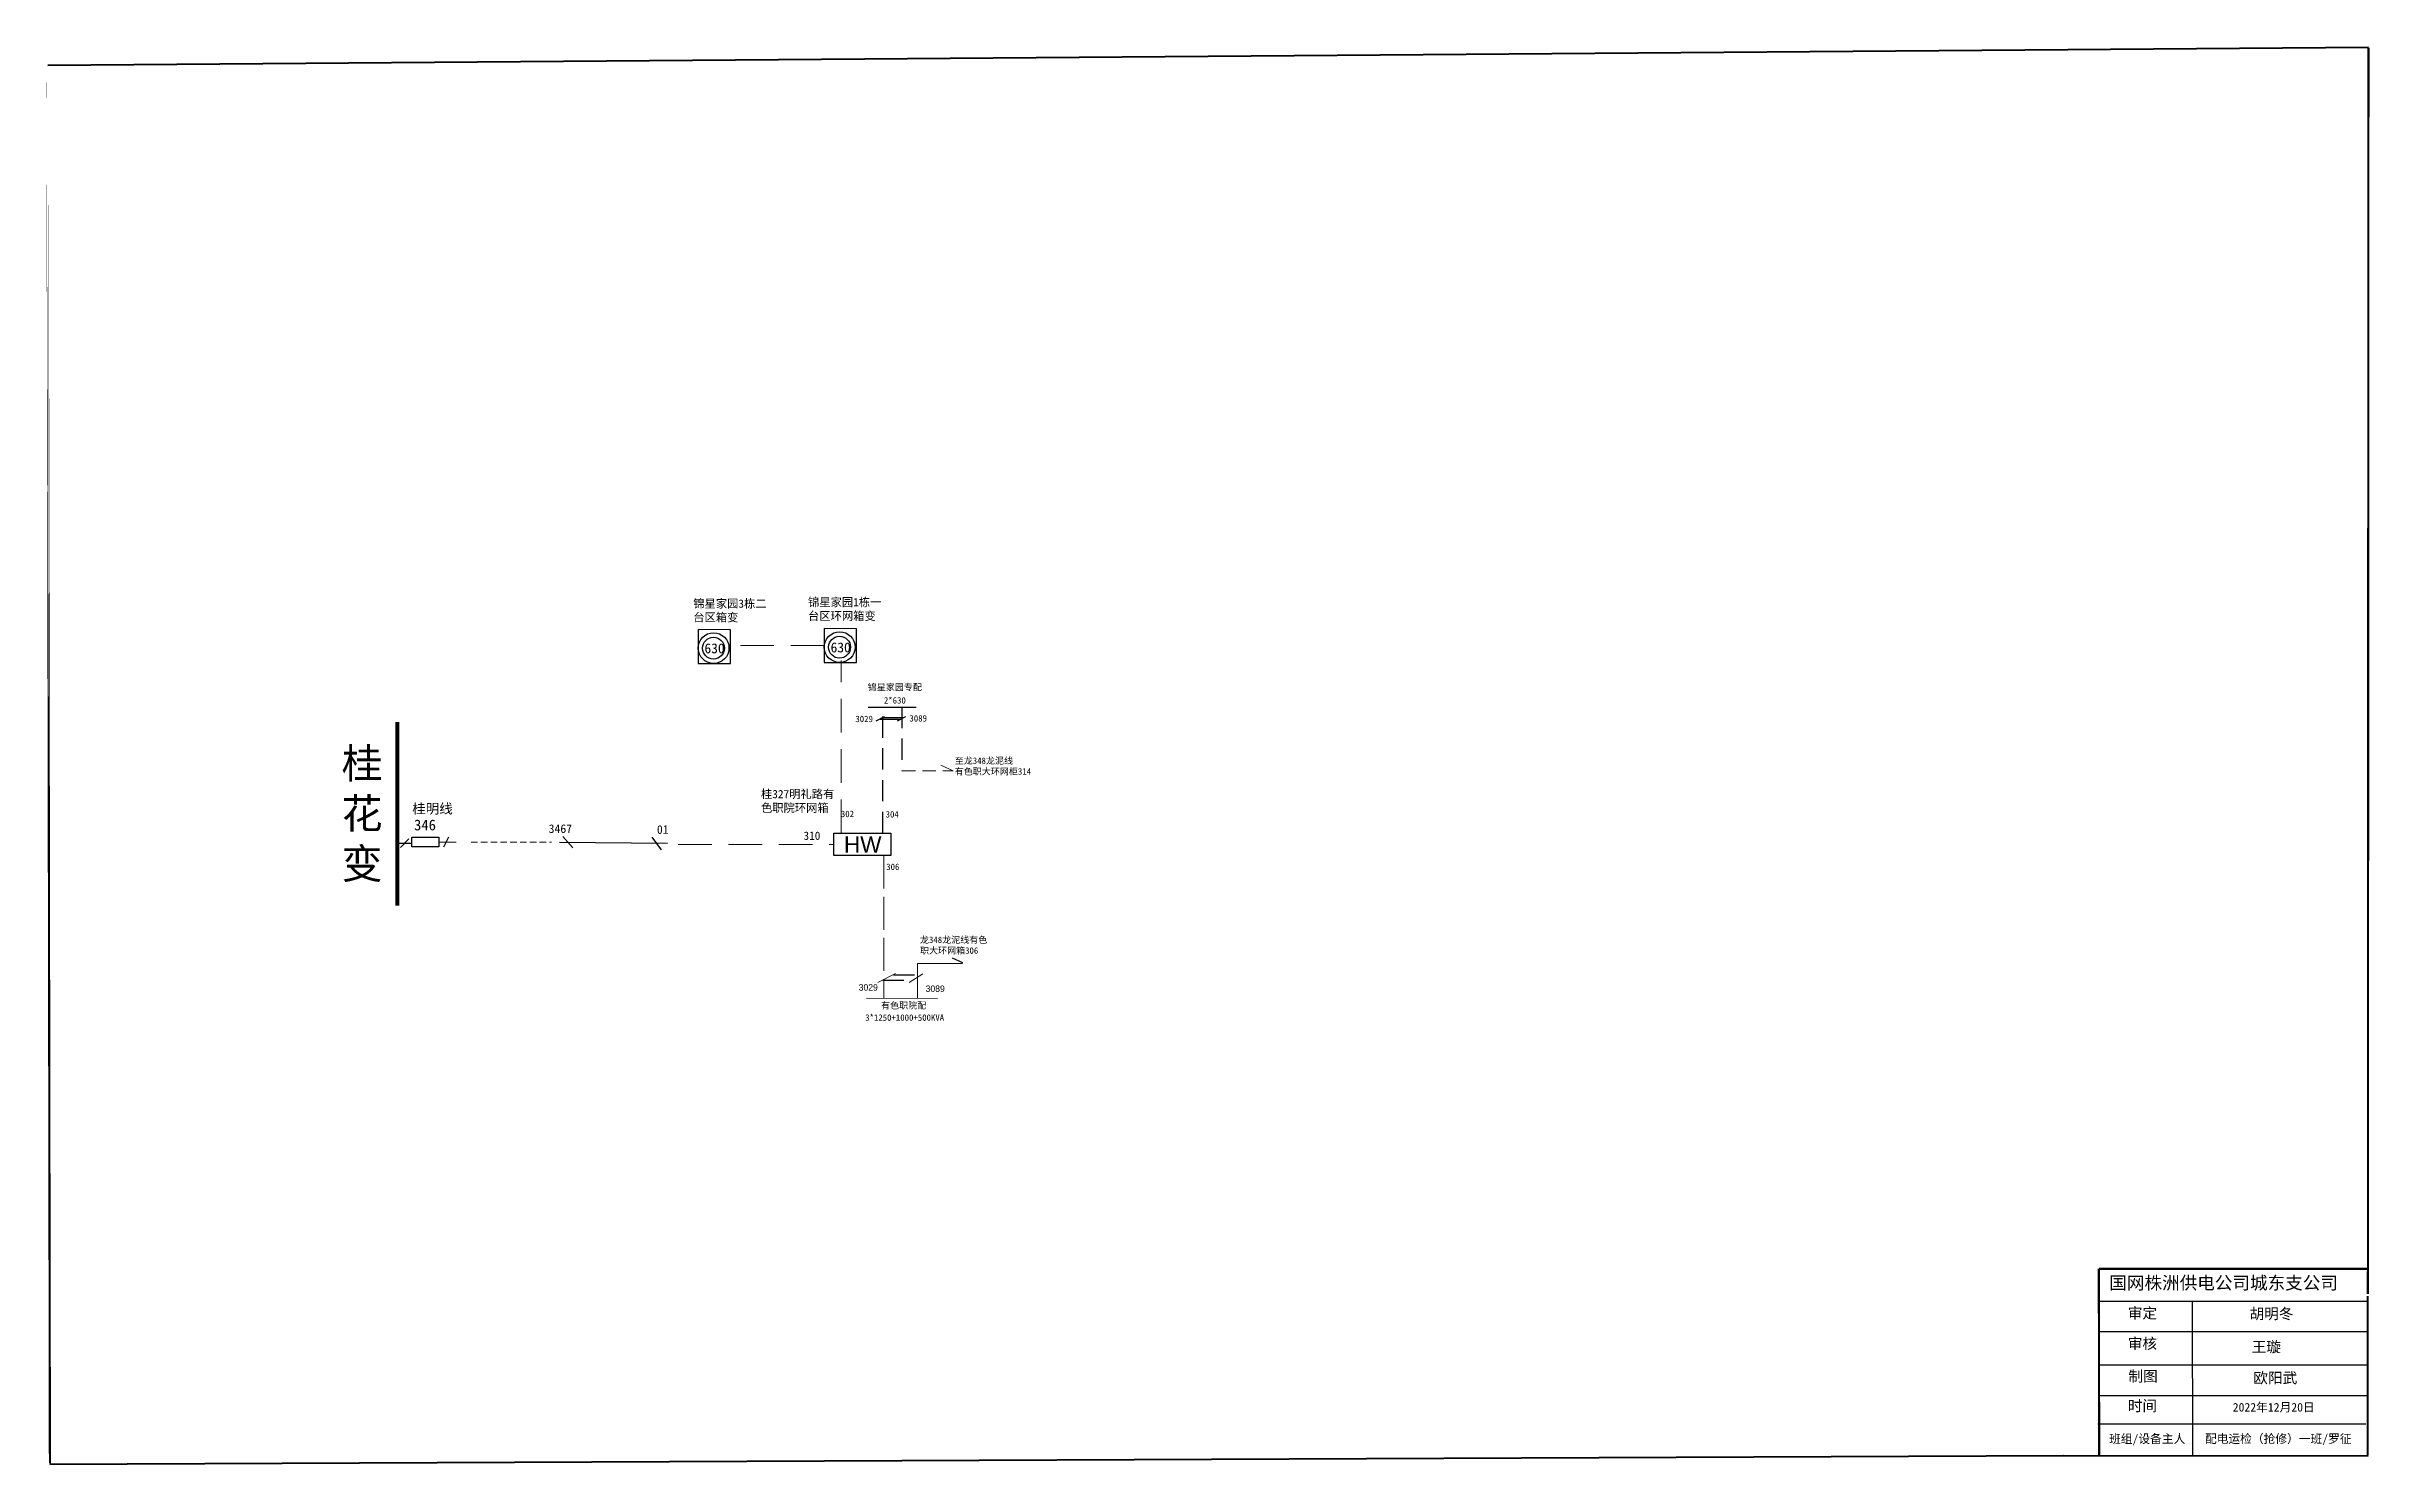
# Model space of a CAD drawing. Extents: x 408 to 948, y 35 to 365.
import ezdxf

# ---------------------------------------------------------------- set-up
doc = ezdxf.new("R2010")
doc.units = 0
doc.header["$LTSCALE"] = 0.774411
doc.linetypes.add('ACAD_ISO02W100', pattern=[15, 12, -3])
doc.linetypes.add('DASHED2', pattern=[9.525, 6.35, -3.175])
doc.layers.get('0').update_dxf_attribs({"linetype": 'CONTINUOUS'})
doc.layers.add('0-RefEdit0', color=7, linetype='CONTINUOUS')
doc.layers.add('MiniCADViewLayer', color=7, linetype='CONTINUOUS')
doc.styles.add('hztxt_txtstyle_0.00_0_0', font='', dxfattribs={"bigfont": 'hztxt.shx'})
doc.styles.add('SimSun_txtstyle_1.92_0_0', font='', dxfattribs={"height": 1.92375})
doc.styles.add('SimSun_txtstyle_2.00_0_0', font='simsun.ttc', dxfattribs={"height": 2})
doc.styles.add('SimSun_txtstyle_2.30_0_0', font='simsun.ttc', dxfattribs={"height": 2.3})
doc.styles.add('SimSun_txtstyle_2.50_0_0', font='', dxfattribs={"height": 2.5})
doc.styles.get("Standard").update_dxf_attribs({"font": '', "height": 2.5})
doc.styles.add('字体', font='', dxfattribs={"height": 2.5})
doc.styles.add('宋体_txtstyle_1.50_0_0', font='SIMSUN.TTC', dxfattribs={"height": 1.5})
doc.styles.add('宋体_txtstyle_150.00_0_0150', font='SIMSUN.TTC', dxfattribs={"height": 150})
doc.styles.add('宋体_txtstyle_2.00_0_0', font='', dxfattribs={"height": 2})
doc.styles.add('宋体_txtstyle_2.50_0_0', font='SIMSUN.TTC', dxfattribs={"height": 2.5})
doc.styles.add('宋体_txtstyle_200.00_0_0200', font='', dxfattribs={"height": 200})
doc.styles.get('hztxt_txtstyle_0.00_0_0').set_extended_font_data('hztxt')
doc.styles.get('SimSun_txtstyle_1.92_0_0').set_extended_font_data('SimSun')
doc.styles.get('SimSun_txtstyle_2.50_0_0').set_extended_font_data('SimSun')
doc.styles.get('Standard').set_extended_font_data('SimSun')
doc.styles.get('字体').set_extended_font_data('SimSun')
doc.styles.get('宋体_txtstyle_2.00_0_0').set_extended_font_data('宋体')
doc.styles.get('宋体_txtstyle_200.00_0_0200').set_extended_font_data('宋体')

msp = doc.modelspace()

# ---------------------------------------------------------------- linework, layer by layer
at = {"color": 0, "linetype": 'Continuous', "lineweight": 40}
for p, q in [((948.11, 364.6), (408.24, 360.42)), ((877.14, 36.97), (408.68, 34.95))]:
    msp.add_line(p, q, dxfattribs=at)
at = {"color": 7, "linetype": 'DASHED2', "lineweight": 0, "ltscale": 1.587807}
for p, q in [((588.88, 225.48), (567.37, 225.48)), ((592.78, 181.81), (592.78, 222.03)), ((554.88, 179.17), (590.87, 179.17))]:
    msp.add_line(p, q, dxfattribs=at)
msp.add_line((599.06, 211.11, -0.2), (610.28, 211.11, -0.2))
at = {"linetype": 'DASHED2'}
for p, q in [((602.49, 181.89, -0.2), (602.48, 210.92, -0.2)), ((606.94, 211.19, -0.2), (606.94, 196.29, -0.2)), ((600.96, 207.95, -0.2), (602.89, 208.97, -0.2)), ((601.84, 208.36, -0.2), (606.6, 208.36, -0.2)), ((602.37, 208.7, -0.2), (607.12, 208.7, -0.2)), ((605.91, 207.95, -0.2), (607.84, 208.97, -0.2))]:
    msp.add_line(p, q, dxfattribs=at)
at = {"color": 7, "linetype": 'DASHED2', "lineweight": 0, "ltscale": 0.643999}
for p, q in [((606.94, 196.29, -0.2), (618.84, 196.29, -0.2)), ((618.84, 196.29, -0.2), (615.17, 198.03, -0.2))]:
    msp.add_line(p, q, dxfattribs=at)
at = {"linetype": 'ACAD_ISO02W100'}
msp.add_line((492.84, 179.39), (489.75, 179.39), dxfattribs=at)
at = {"linetype": 'Continuous'}
for p, q in [((492.24, 180.47), (490.25, 178.5)), ((501.47, 180.89), (500.27, 178.57)), ((885.41, 72.97), (947.78, 72.97)), ((907.06, 72.96), (907.15, 37.01)), ((885.41, 65.87), (947.78, 65.87)), ((885.41, 58.12), (947.78, 58.12)), ((885.41, 51.01), (947.78, 51.01)), ((885.16, 44.43), (947.53, 44.43))]:
    msp.add_line(p, q, dxfattribs=at)
at = {"color": 7, "linetype": 'DASHED2', "lineweight": 0, "ltscale": 0.816773}
msp.add_line((499.2, 179.75), (504.17, 179.75), dxfattribs=at)
at = {"color": 7, "linetype": 'DASHED2', "lineweight": 0, "ltscale": 0.308823}
msp.add_line((506.7, 179.72), (525.42, 179.72), dxfattribs=at)
at = {"color": 0, "linetype": 'Continuous', "lineweight": -3}
msp.add_line((527.27, 179.75), (552.41, 179.53), dxfattribs=at)
at = {"color": 7, "linetype": 'Continuous', "lineweight": 0, "ltscale": 0.308823}
msp.add_line((528.07, 181.01), (530.36, 178.39), dxfattribs=at)
at = {"color": 0, "linetype": 'DASHED2'}
for p, q in [((548.78, 180.88), (550.9, 177.96)), ((621.09, 151.64, -0.2), (618.7, 152.78, -0.2)), ((602.48, 147.59, -0.2), (608.99, 147.59, -0.2)), ((604.95, 148.88, -0.2), (611.46, 148.88, -0.2))]:
    msp.add_line(p, q, dxfattribs=at)
at = {"color": 7, "linetype": 'ACAD_ISO02W100', "lineweight": 0, "ltscale": 0.822995}
msp.add_line((602.74, 176.57, -0.2), (602.74, 143.55, -0.2), dxfattribs=at)
at = {"color": 7, "linetype": 'Continuous', "lineweight": 0, "ltscale": 0.822995}
for p, q in [((610.56, 151.53, -0.2), (621.02, 151.53, -0.2)), ((610.56, 151.53, -0.2), (610.56, 143.39, -0.2)), ((605.46, 149.15, -0.2), (601.34, 147.09, -0.2)), ((611.79, 149.07, -0.2), (608.58, 147.09, -0.2)), ((615.17, 143.39, -0.2), (598.69, 143.41, -0.2))]:
    msp.add_line(p, q, dxfattribs=at)
at = {"linetype": 'Continuous'}
for points, const_width in [([(948.11, 364.6), (947.98, 74.58)], 0.5), ([(489.54, 168.75), (489.54, 207.65)], 1), ([(489.54, 164.97), (489.54, 203.86)], 1), ([(885.38, 80.48), (885.47, 37.04)], 0.5), ([(885.41, 80.48), (947.78, 80.48)], 0.5), ([(947.94, 74.15), (947.92, 37.09)], 0.5)]:
    msp.add_lwpolyline(points, dxfattribs=dict(at, const_width=const_width))
at = {"linetype": 'Continuous', "const_width": 0.5}
msp.add_lwpolyline([(408.16, 360.57), (408.72, 35.18)], close=True, dxfattribs=at)
at = {"linetype": 'Continuous'}
msp.add_lwpolyline([(492.94, 180.86), (499.2, 180.86), (499.2, 178.64), (492.94, 178.64)], close=True, dxfattribs=at)
at = {"color": 0, "linetype": 'Continuous'}
msp.add_lwpolyline([(591.07, 181.81), (604.33, 181.81), (604.33, 176.62), (591.07, 176.62)], close=True, dxfattribs=at)
at = {"linetype": 'Continuous'}
for centre, radius in [((563.12, 224.88), 3.58), ((563.09, 224.87), 2.56), ((592.46, 225.1), 3.58), ((592.42, 225.09), 2.56)]:
    msp.add_circle(centre, radius, dxfattribs=at)
at = {"layer": '0-RefEdit0', "color": 7, "linetype": 'Continuous'}
for points in [[(559.55, 221.3), (567.07, 221.3), (567.07, 229.13), (559.55, 229.22)], [(588.88, 221.52), (596.4, 221.52), (596.4, 229.35), (588.88, 229.44)]]:
    msp.add_lwpolyline(points, close=True, dxfattribs=at)
at = {"layer": 'MiniCADViewLayer', "color": 0, "linetype": 'Continuous', "lineweight": 40}
msp.add_line((877.1, 37.05), (948.06, 36.96), dxfattribs=at)

# ---------------------------------------------------------------- texts
at = {"linetype": 'Continuous'}
msp.add_text('310', height=1.924, dxfattribs=at).set_placement((584.04, 180.27))
at = {"color": 7, "linetype": 'Continuous', "attachment_point": 1}
for s, insert, char_height, width, style in [('锦星家园3栋二台区箱变', (558.39, 236.19), 1.9238, 19.4751, 'SimSun_txtstyle_1.92_0_0'), ('锦星家园1栋一台区环网箱变', (585.09, 236.52, -0.2), 1.9238, 19.4751, 'SimSun_txtstyle_1.92_0_0'), ('有色职院配', (602.08, 142.49, -0.2), 1.5, 19.4751, '宋体_txtstyle_1.50_0_0'), ('2022年12月20日', (916.54, 49.26), 2, 23.4615, '宋体_txtstyle_2.00_0_0')]:
    msp.add_mtext(s, dxfattribs=dict(at, insert=insert, char_height=char_height, width=width, style=style))
at = {"attachment_point": 1}
for s, insert, char_height, width, style in [('630', (561, 225.98), 2.3, 4.8377, 'SimSun_txtstyle_2.30_0_0'), ('630', (590.34, 226.19), 2.3, 4.8377, 'SimSun_txtstyle_2.30_0_0'), ('3029', (596.87, 146.68, -0.2), 1.5, 4.1943, 'hztxt_txtstyle_0.00_0_0'), ('3089', (612.44, 146.38, -0.2), 1.5, 4.1943, 'hztxt_txtstyle_0.00_0_0')]:
    msp.add_mtext(s, dxfattribs=dict(at, insert=insert, char_height=char_height, width=width, style=style))
at = {"color": 7, "linetype": 'DASHED2', "lineweight": 0, "ltscale": 1.788886, "insert": (598.98, 216.54, -0.2), "char_height": 1.5, "attachment_point": 1, "style": '宋体_txtstyle_1.50_0_0'}
msp.add_mtext('锦星家园专配', dxfattribs=at)
at = {"color": 7, "linetype": 'DASHED2', "lineweight": 0, "ltscale": 0.993825, "insert": (602.74, 213.47, -0.2), "char_height": 1.5, "attachment_point": 1, "style": '宋体_txtstyle_1.50_0_0'}
msp.add_mtext('2*630', dxfattribs=at)
at = {"color": 7, "linetype": 'DASHED2', "lineweight": 0, "ltscale": 1.53166, "char_height": 1.5, "attachment_point": 1, "style": '宋体_txtstyle_1.50_0_0'}
for s, insert in [('3029', (596.1, 209.15)), ('3089', (608.68, 209.29, -0.2))]:
    msp.add_mtext(s, dxfattribs=dict(at, insert=insert))
at = {"linetype": 'Continuous', "attachment_point": 1}
for s, insert, char_height, width, style in [('桂\\P花\\P变', (476.57, 201.57), 7, 36.1441, '字体'), ('桂明线', (493.02, 188.68), 2.3, 10.143, 'SimSun_txtstyle_2.30_0_0'), ('346', (493.43, 184.98), 2.5, 5.6554, 'SimSun_txtstyle_2.50_0_0'), ('3467', (524.75, 183.87), 2, 5.6554, 'SimSun_txtstyle_2.00_0_0'), ('国网株洲供电公司城东支公司', (887.82, 78.7), 3, 82.0179, '字体'), ('胡明冬', (920.45, 71.28), 2.5, 23.4615, '宋体_txtstyle_2.50_0_0'), ('欧阳武', (921.32, 56.35), 2.5, 23.4615, '宋体_txtstyle_2.50_0_0')]:
    msp.add_mtext(s, dxfattribs=dict(at, insert=insert, char_height=char_height, width=width, style=style))
at = {"color": 2, "linetype": 'DASHED2', "lineweight": 0, "ltscale": 1.53166, "true_color": 0xffff00, "insert": (619.22, 199.43, -0.2), "char_height": 1.5, "attachment_point": 1, "style": '宋体_txtstyle_1.50_0_0'}
msp.add_mtext('至龙348龙泥线^M^J有色职大环网柜314', dxfattribs=at)
at = {"color": 0, "linetype": 'Continuous', "insert": (574.15, 191.88), "char_height": 1.9238, "width": 19.4751, "attachment_point": 1, "style": '字体'}
msp.add_mtext('桂327明礼路有色职院环网箱', dxfattribs=at)
at = {"color": 7, "linetype": 'DASHED2', "lineweight": 0, "ltscale": 1.042422, "char_height": 1.5, "attachment_point": 1}
for s, insert, style in [('302', (592.73, 187.05), '宋体_txtstyle_150.00_0_0150'), ('304', (603.14, 186.96), '宋体_txtstyle_1.50_0_0'), ('306', (603.28, 174.74), '宋体_txtstyle_1.50_0_0')]:
    msp.add_mtext(s, dxfattribs=dict(at, insert=insert, style=style))
at = {"color": 7, "linetype": 'Continuous', "lineweight": 0, "ltscale": 1.369859, "insert": (549.92, 183.67), "char_height": 2, "attachment_point": 1, "style": '宋体_txtstyle_200.00_0_0200'}
msp.add_mtext('01', dxfattribs=at)
at = {"color": 0, "linetype": 'Continuous', "insert": (593.45, 181.07), "char_height": 3.7495, "width": 8.4723, "attachment_point": 1}
msp.add_mtext('{\\fArial|b0|i0|c0|p32;HW}', dxfattribs=at)
at = {"color": 2, "linetype": 'Continuous', "lineweight": 0, "ltscale": 0.979182, "true_color": 0xffff00, "insert": (611.13, 157.76, -0.2), "char_height": 1.5, "attachment_point": 1, "style": '宋体_txtstyle_1.50_0_0'}
msp.add_mtext('龙348龙泥线有色^M^J职大环网箱306', dxfattribs=at)
at = {"color": 7, "linetype": 'DASHED2', "lineweight": 0, "ltscale": 0.772414, "insert": (598.38, 139.67), "char_height": 1.5, "attachment_point": 1, "style": '宋体_txtstyle_1.50_0_0'}
msp.add_mtext('3*1250+1000+500KVA', dxfattribs=at)
at = {"linetype": 'Continuous', "char_height": 2.5, "width": 23.4615, "attachment_point": 1}
for s, insert in [('审定', (892.11, 71.41)), ('审核', (892.11, 64.35)), ('王璇', (920.95, 63.57)), ('制图', (892.27, 56.73)), ('时间', (892.11, 49.84))]:
    msp.add_mtext(s, dxfattribs=dict(at, insert=insert))
at = {"color": 7, "linetype": 'Continuous', "lineweight": 0, "ltscale": 0.671238, "char_height": 2, "attachment_point": 1, "style": '宋体_txtstyle_200.00_0_0200'}
for s, insert in [('班组/设备主人', (887.77, 41.91)), ('配电运检（抢修）一班/罗征', (910.08, 41.93))]:
    msp.add_mtext(s, dxfattribs=dict(at, insert=insert))

doc.saveas('drawing.dxf')
